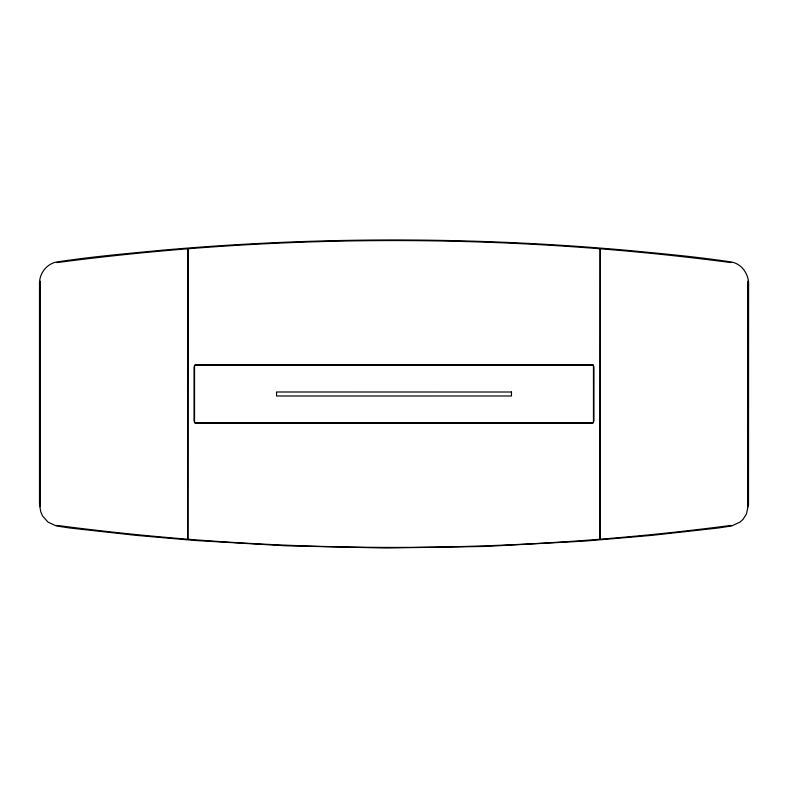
<?xml version="1.0" encoding="UTF-8"?>
<svg xmlns="http://www.w3.org/2000/svg" width="788" height="788" viewBox="0 0 788 788"><rect width="100%" height="100%" fill="white"/><g stroke="black" fill="none" stroke-linecap="round" stroke-linejoin="round"><path stroke-width="1.18" d="M40.415 281.247L40.415 506.753M747.585 506.753L747.585 281.247M57.002 262.601C280.311 233.228 507.689 233.228 730.998 262.601M730.998 525.399C507.689 554.772 280.311 554.772 57.002 525.399M39.489 283.296L39.489 504.704L40.789 511.875L42.513 515.904L48.058 522.149L56.372 525.97L69.876 528.019L136.363 535.387L194.537 540.45L285.955 545.808L385.687 548.015L485.418 546.439L585.149 541.07L651.637 535.387L718.124 528.019L731.628 525.97L739.942 522.149L743.064 519.331L746.433 513.963L748.511 504.704L748.6 285.995C749.368 275.239 742.611 264.177 731.628 262.03C696.858 256.73 661.733 253.647 626.706 250.288C549.344 243.433 471.667 239.976 394 239.966C316.333 239.976 238.656 243.433 161.294 250.288C126.267 253.647 91.142 256.73 56.372 262.03C46.492 264.049 39.528 273.367 39.489 283.296M187.948 248.831L187.83 539.169L187.948 248.831M600.17 248.831L600.052 539.169L600.17 248.831M591.246 364.745L196.754 364.745A2.659 2.659 0 0 0 194.094 367.405L194.094 420.595A2.659 2.659 0 0 0 196.754 423.255L591.246 423.255A2.659 2.659 0 0 0 593.906 420.595L593.906 367.405A2.659 2.659 0 0 0 591.246 364.745M593.462 365.189L194.537 365.189L194.537 422.811L593.462 422.811L593.462 365.189M511.461 392.01L276.539 392L276.539 395.99L511.461 395.99L511.461 392.01"/></g></svg>
